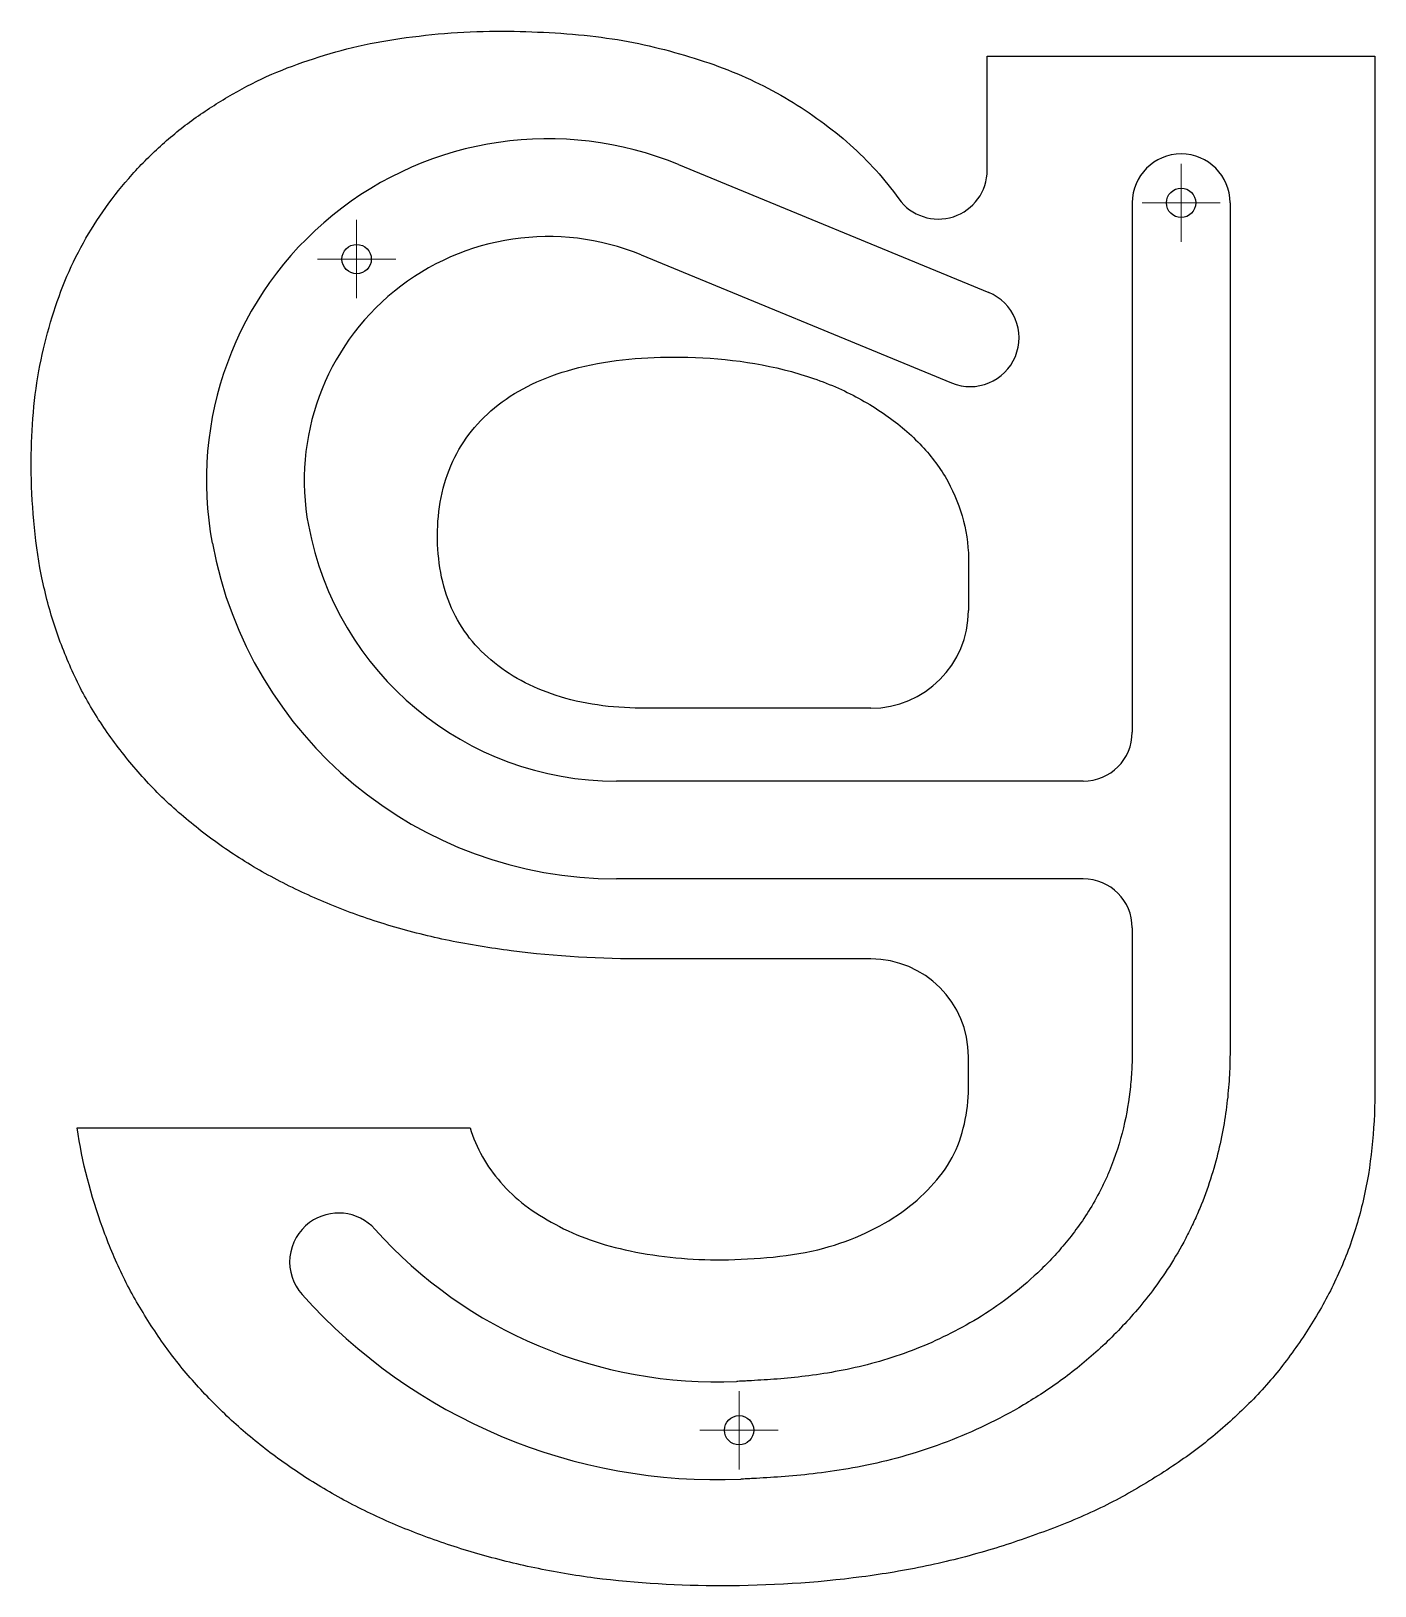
# Model space of a CAD drawing. Header units: millimetres. Extents: x 76 to 213, y 470 to 629.
import ezdxf

# ---------------------------------------------------------------- set-up
doc = ezdxf.new("R2010")
doc.units = ezdxf.units.MM

# ---------------------------------------------------------------- blocks, each defined once
blk = doc.blocks.new('SW_CENTERMARKSYMBOL_0')
at = {"color": 0, "linetype": 'Continuous', "lineweight": 18}
for p, q in [((0, 2.5), (0, 4)), ((0, 0), (0, 2.5)), ((-2.5, 0), (-4, 0)), ((0, 0), (-2.5, 0)), ((0, 0), (0, -2.5)), ((0, 0), (2.5, 0)), ((2.5, 0), (4, 0)), ((0, -2.5), (0, -4))]:
    blk.add_line(p, q, dxfattribs=at)
blk = doc.blocks.new('SW_CENTERMARKSYMBOL_1')
at = {"color": 0, "linetype": 'Continuous', "lineweight": 18}
for p, q in [((0, 2.5), (0, 4)), ((0, 0), (0, 2.5)), ((-2.5, 0), (-4, 0)), ((0, 0), (-2.5, 0)), ((0, 0), (0, -2.5)), ((0, 0), (2.5, 0)), ((2.5, 0), (4, 0)), ((0, -2.5), (0, -4))]:
    blk.add_line(p, q, dxfattribs=at)
blk = doc.blocks.new('SW_CENTERMARKSYMBOL_2')
at = {"color": 0, "linetype": 'Continuous', "lineweight": 18}
for p, q in [((0, 2.5), (0, 4)), ((0, 0), (0, 2.5)), ((-2.5, 0), (-4, 0)), ((0, 0), (-2.5, 0)), ((0, 0), (0, -2.5)), ((0, 0), (2.5, 0)), ((2.5, 0), (4, 0)), ((0, -2.5), (0, -4))]:
    blk.add_line(p, q, dxfattribs=at)

msp = doc.modelspace()

# ---------------------------------------------------------------- linework, layer by layer
at = {"color": 7, "linetype": 'Continuous', "lineweight": 25}
for p, q in [((173.64, 614.84), (173.64, 626.5)), ((173.64, 626.5), (213.27, 626.5)), ((213.27, 626.5), (213.27, 520.37)), ((142.07, 615.41), (173.79, 602.34)), ((188.46, 611.5), (188.46, 557.37)), ((198.46, 611.5), (198.46, 524.93)), ((138.26, 606.17), (169.98, 593.09)), ((171.72, 574.61), (171.72, 569.83)), ((161.72, 559.83), (138.75, 559.83)), ((183.46, 552.37), (135.75, 552.37)), ((183.46, 542.37), (135.75, 542.37)), ((188.46, 537.37), (188.46, 524.93)), ((161.72, 534.19), (138.75, 534.19)), ((171.72, 520.97), (171.72, 524.19)), ((80.61, 516.92), (120.76, 516.92))]:
    msp.add_line(p, q, dxfattribs=at)
for centre in [(193.46, 611.5), (109.17, 605.75), (148.27, 486)]:
    msp.add_circle(centre, 1.5, dxfattribs=at)
for centre, radius, start, end in [((128.75, 583.11), 34.94, 67.6004, 190.5838), ((193.46, 611.5), 5, 90, 180), ((193.46, 611.5), 5, 0, 90), ((168.64, 614.84), 5, 215.8372, 0), ((128.75, 583.11), 24.94, 67.6004, 190.5838), ((171.89, 597.71), 5, 337.6004, 67.6004), ((171.89, 597.71), 5, 247.6004, 337.6004), ((135.75, 584.42), 32.05, 190.5838, 270), ((135.75, 584.42), 42.05, 190.5838, 270), ((161.72, 569.83), 10, 270, 0), ((183.46, 557.37), 5, 270, 0), ((183.46, 537.37), 5, 0, 90), ((161.72, 524.19), 10, 0, 90), ((107.32, 503.21), 5, 126.3639, 221.8894), ((107.32, 503.21), 5, 41.8894, 126.3639), ((145.98, 537.88), 46.93, 221.8894, 272.4863), ((145.98, 537.88), 56.93, 221.8894, 272.4863)]:
    msp.add_arc(centre, radius, start, end, dxfattribs=at)
for points, knots in [([(75.89, 584.55), (75.91, 587.81), (76.19, 592.63), (77.66, 598.74), (79.04, 602.99), (80.89, 606.96), (83.16, 610.64), (85.81, 614.06), (88.87, 617.19), (92.26, 619.99), (95.99, 622.39), (99.95, 624.52), (104.25, 626.12), (108.79, 627.48), (115.42, 628.69), (120.57, 629.06), (124.08, 629.06)], [0, 0, 0, 0, 0.132352, 0.193928, 0.253709, 0.312671, 0.370383, 0.428508, 0.48733, 0.546804, 0.606129, 0.666528, 0.727915, 0.791498, 0.858023, 1, 1, 1, 1]), ([(124.08, 629.06), (127.27, 629.01), (131.95, 628.83), (137.98, 627.85), (142.16, 626.79), (146.14, 625.52), (149.89, 623.96), (153.39, 622.07), (156.63, 619.9), (159.64, 617.52), (162.31, 614.85), (163.87, 612.91), (164.59, 611.91), (164.59, 611.91)], [0.2926167, 0.2926167, 0.2926167, 0.2926167, 0.4405842, 0.5097381, 0.5762476, 0.6407981, 0.7033652, 0.7647146, 0.8251124, 0.8847018, 0.9426106, 0.9999717, 1, 1, 1, 1]), ([(117.43, 577.5), (117.44, 580.08), (118.12, 583.95), (120.84, 588.3), (123.61, 591), (127.14, 593.15), (133.1, 595.25), (138.07, 595.72), (141.51, 595.73)], [0, 0, 0, 0, 0.228228, 0.334916, 0.447161, 0.56594, 0.696131, 1, 1, 1, 1]), ([(141.51, 595.73), (145.58, 595.74), (151.5, 595.12), (158.74, 592.58), (163.25, 589.99), (167, 586.85), (170.63, 581.97), (171.78, 577.54), (171.72, 574.61)], [0, 0, 0, 0, 0.298194, 0.431193, 0.558665, 0.677241, 0.786374, 1, 1, 1, 1]), ([(138.75, 534.19), (134.14, 534.16), (127.4, 534.57), (118.72, 535.96), (112.75, 537.45), (107.17, 539.37), (101.97, 541.71), (97.13, 544.42), (92.73, 547.6), (88.75, 551.09), (85.34, 554.99), (82.36, 559.12), (79.99, 563.62), (78.14, 568.42), (76.33, 575.37), (75.94, 580.85), (75.89, 584.55)], [0, 0, 0, 0, 0.152023, 0.222615, 0.28987, 0.3547, 0.417055, 0.477861, 0.537566, 0.595961, 0.652488, 0.708145, 0.763563, 0.819808, 0.877657, 1, 1, 1, 1]), ([(138.75, 559.83), (135.81, 559.81), (131.53, 560.28), (126.39, 562.3), (123.22, 564.33), (120.61, 566.9), (118.03, 571.16), (117.43, 574.97), (117.43, 577.5)], [0, 0, 0, 0, 0.282762, 0.407046, 0.527609, 0.641844, 0.755747, 1, 1, 1, 1]), ([(188.46, 524.93), (188.46, 524.88), (188.46, 524.83), (188.46, 524.78), (188.46, 524.77), (188.46, 524.74), (188.46, 524.72), (188.46, 524.66), (188.46, 524.62), (188.46, 524.5), (188.46, 524.42), (188.45, 524.26), (188.45, 524.18), (188.45, 523.77), (188.44, 523.45), (188.39, 522.46), (188.34, 521.79), (188.13, 519.76), (187.9, 518.36), (187.21, 515.48), (186.74, 514.01), (185.97, 512.14), (185.8, 511.77), (185.45, 511.02), (185.26, 510.63), (184.68, 509.53), (184.27, 508.82), (182.99, 506.83), (182.11, 505.68), (180.76, 504.12), (180.32, 503.63), (179.4, 502.68), (178.92, 502.22), (177.47, 500.88), (176.45, 500.04), (174.38, 498.52), (173.31, 497.82), (171.22, 496.58), (170.19, 496.04), (168.09, 495.03), (167.04, 494.58), (164.87, 493.75), (163.74, 493.37), (161.52, 492.72), (160.39, 492.45), (158.22, 492), (157.18, 491.82), (155.15, 491.53), (154.17, 491.42), (152.28, 491.24), (151.37, 491.18), (150.06, 491.1), (149.63, 491.07), (149.01, 491.04), (148.81, 491.03), (148.49, 491.02), (148.39, 491.01), (148.2, 491), (148.11, 491), (148.02, 491)], [0, 0, 0, 0, 0.003906, 0.003906, 0.004883, 0.004883, 0.005859, 0.005859, 0.007813, 0.007813, 0.011719, 0.011719, 0.015625, 0.015625, 0.03125, 0.03125, 0.0625, 0.0625, 0.125, 0.125, 0.1875, 0.1875, 0.203125, 0.203125, 0.21875, 0.21875, 0.25, 0.25, 0.3125, 0.3125, 0.34375, 0.34375, 0.375, 0.375, 0.4375, 0.4375, 0.5, 0.5, 0.5625, 0.5625, 0.625, 0.625, 0.6875, 0.6875, 0.75, 0.75, 0.8125, 0.8125, 0.875, 0.875, 0.9375, 0.9375, 0.96875, 0.96875, 0.984375, 0.984375, 0.992187, 0.992187, 1, 1, 1, 1]), ([(198.46, 524.93), (198.46, 524.88), (198.46, 524.83), (198.46, 524.78), (198.46, 524.77), (198.46, 524.74), (198.46, 524.71), (198.46, 524.63), (198.46, 524.58), (198.46, 524.33), (198.45, 524.12), (198.44, 523.5), (198.43, 523.08), (198.37, 521.81), (198.31, 520.95), (198.03, 518.31), (197.73, 516.48), (196.82, 512.68), (196.19, 510.7), (195.15, 508.18), (194.92, 507.67), (194.44, 506.64), (194.19, 506.13), (193.39, 504.61), (192.83, 503.65), (191.12, 500.98), (189.94, 499.45), (188.21, 497.44), (187.63, 496.81), (186.45, 495.59), (185.84, 494.99), (183.97, 493.27), (182.67, 492.2), (180.01, 490.25), (178.67, 489.37), (176.04, 487.82), (174.75, 487.14), (172.18, 485.9), (170.88, 485.34), (168.19, 484.31), (166.81, 483.84), (164.03, 483.04), (162.65, 482.7), (160.02, 482.16), (158.77, 481.94), (156.38, 481.61), (155.24, 481.48), (153.08, 481.27), (152.06, 481.2), (150.62, 481.11), (150.16, 481.09), (149.49, 481.05), (149.27, 481.04), (148.94, 481.03), (148.83, 481.02), (148.63, 481.01), (148.54, 481.01), (148.45, 481.01)], [0, 0, 0, 0, 0.003906, 0.003906, 0.004883, 0.004883, 0.005859, 0.005859, 0.007812, 0.007812, 0.015625, 0.015625, 0.03125, 0.03125, 0.0625, 0.0625, 0.125, 0.125, 0.1875, 0.1875, 0.203125, 0.203125, 0.21875, 0.21875, 0.25, 0.25, 0.3125, 0.3125, 0.34375, 0.34375, 0.375, 0.375, 0.4375, 0.4375, 0.5, 0.5, 0.5625, 0.5625, 0.625, 0.625, 0.6875, 0.6875, 0.75, 0.75, 0.8125, 0.8125, 0.875, 0.875, 0.9375, 0.9375, 0.96875, 0.96875, 0.984375, 0.984375, 0.992188, 0.992188, 1, 1, 1, 1]), ([(146.52, 503.42), (150, 503.51), (155.1, 503.8), (161.18, 506.03), (164.91, 508.13), (167.9, 510.75), (170.96, 514.77), (171.68, 518.55), (171.72, 520.97)], [0, 0, 0, 0, 0.306458, 0.439575, 0.563679, 0.678804, 0.785881, 1, 1, 1, 1]), ([(213.27, 520.37), (213.23, 516.71), (212.73, 511.27), (210.66, 504.41), (208.51, 499.64), (205.81, 495.21), (202.68, 491.03), (198.99, 487.26), (194.86, 483.79), (190.21, 480.74), (185.19, 477.9), (179.63, 475.65), (173.7, 473.62), (167.39, 472.03), (158.32, 470.51), (151.3, 470.1), (146.52, 470.09)], [0, 0, 0, 0, 0.117405, 0.173785, 0.229202, 0.284747, 0.340097, 0.396146, 0.453631, 0.512921, 0.574089, 0.638218, 0.705143, 0.774966, 0.846664, 1, 1, 1, 1]), ([(146.52, 470.09), (142.17, 470.1), (135.74, 470.43), (127.43, 471.84), (121.61, 473.28), (116.1, 475.08), (110.92, 477.24), (106.09, 479.77), (101.63, 482.66), (97.53, 485.86), (93.83, 489.42), (90.47, 493.26), (87.6, 497.46), (85.08, 501.89), (82.47, 508.34), (81.08, 513.41), (80.61, 516.92)], [0, 0, 0, 0, 0.147278, 0.217438, 0.284979, 0.350169, 0.413391, 0.474662, 0.534475, 0.593078, 0.650632, 0.708003, 0.765187, 0.822665, 0.880426, 1, 1, 1, 1]), ([(120.76, 516.92), (121.39, 514.87), (123.05, 511.96), (126.37, 508.88), (129.5, 506.94), (133.11, 505.32), (138.81, 503.83), (143.37, 503.41), (146.52, 503.42)], [0, 0, 0, 0, 0.206479, 0.315868, 0.433464, 0.560362, 0.696646, 1, 1, 1, 1])]:
    msp.add_open_spline(points, degree=3, knots=knots, dxfattribs=at)

# ---------------------------------------------------------------- block references
at = {"color": 7, "linetype": 'Continuous', "lineweight": 18}
for name, p in [('SW_CENTERMARKSYMBOL_0', (193.46, 611.5)), ('SW_CENTERMARKSYMBOL_1', (109.17, 605.75)), ('SW_CENTERMARKSYMBOL_2', (148.27, 486))]:
    msp.add_blockref(name, p, dxfattribs=at)

doc.saveas('drawing.dxf')
